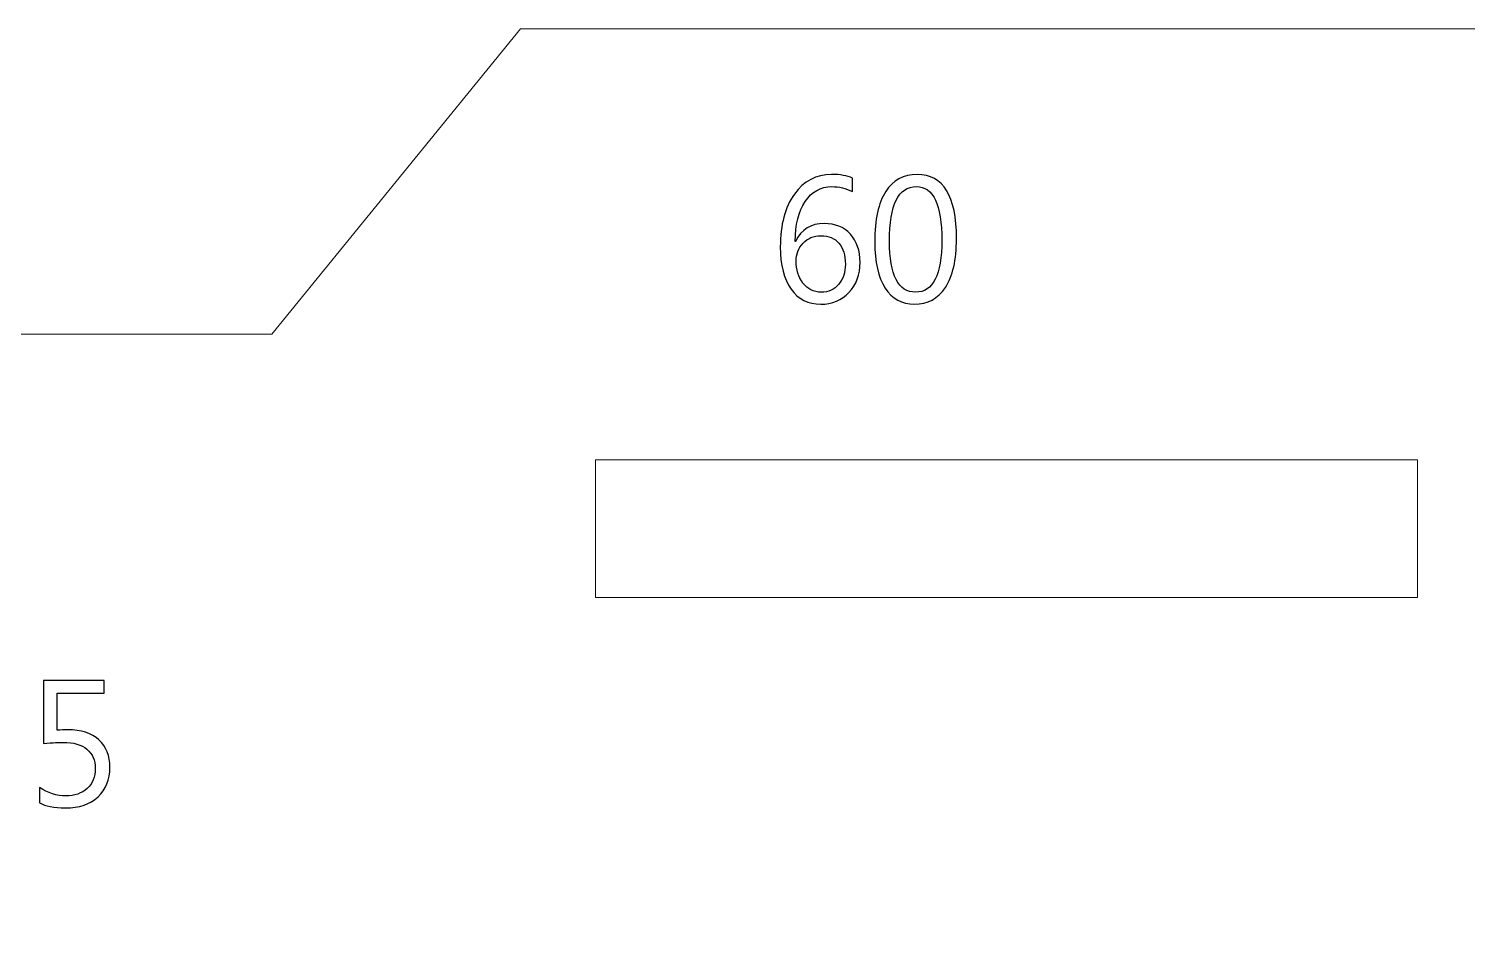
# Model space of a CAD drawing. Header units: centimetres. Extents: x -370 to 378, y -504 to 433.
# Drawn here: x -110.3 to -45.6, y 321.5 to 362.9 of the extents above; entities that cross this region are included whole.
import ezdxf

# ---------------------------------------------------------------- set-up
doc = ezdxf.new("R2010")
doc.units = ezdxf.units.CM
doc.header["$MEASUREMENT"] = 0
doc.layers.add('Camada 1', color=7, linetype='Continuous')
doc.layers.add('Camada 2', color=20, linetype='Continuous')

msp = doc.modelspace()

# ---------------------------------------------------------------- linework, layer by layer
at = {"layer": 'Camada 1', "lineweight": 9}
msp.add_lwpolyline([(-84.786, 337.283), (-47.784, 337.283), (-47.784, 343.484), (-84.786, 343.484), (-84.786, 337.283)], close=True, dxfattribs=at)
msp.add_open_spline([(216.721, 265.254), (216.721, 265.254), (230.116, 265.318), (230.116, 265.318), (230.116, 265.318), (230.116, 265.318), (230.103, 244.768), (230.103, 244.768), (230.103, 244.768), (230.103, 244.768), (236.36, 244.767), (236.36, 244.767), (236.36, 244.767), (236.36, 244.767), (236.371, 265.182), (236.371, 265.182), (236.371, 265.182), (236.371, 265.182), (256.209, 265.182), (256.209, 265.182), (256.209, 265.182), (256.209, 265.182), (256.209, 244.767), (256.209, 244.767), (256.209, 244.767), (256.209, 244.767), (262.443, 244.768), (262.443, 244.768), (262.443, 244.768), (262.443, 244.768), (262.445, 265.213), (262.445, 265.213), (262.445, 265.213), (262.445, 265.213), (282.346, 265.204), (282.346, 265.204), (282.346, 265.204), (282.346, 265.204), (282.296, 244.775), (282.296, 244.775), (282.296, 244.775), (282.296, 244.775), (288.629, 244.768), (288.629, 244.768), (288.629, 244.768), (288.629, 244.768), (288.652, 265.258), (288.652, 265.258), (288.652, 265.258), (288.652, 265.258), (308.479, 265.277), (308.479, 265.277), (308.479, 265.277), (308.479, 265.277), (308.479, 244.77), (308.479, 244.77), (308.479, 244.77), (308.479, 244.77), (314.689, 244.774), (314.689, 244.774), (314.689, 244.774), (314.689, 244.774), (314.79, 265.253), (314.79, 265.253), (314.79, 265.253), (314.79, 265.253), (334.828, 265.214), (334.828, 265.214), (334.828, 265.214), (334.828, 265.214), (334.892, 244.769), (334.892, 244.769), (334.892, 244.769), (334.892, 244.769), (341.063, 244.77), (341.063, 244.77), (341.063, 244.77), (341.063, 244.77), (341.094, 265.214), (341.094, 265.214), (341.094, 265.214), (341.094, 265.214), (366.922, 265.225), (366.922, 265.225), (366.922, 265.225), (366.922, 265.225), (366.966, 256.867), (366.966, 256.867), (366.966, 256.867), (366.966, 256.867), (360.754, 256.873), (360.754, 256.873), (360.754, 256.873), (360.754, 256.873), (360.754, 232.292), (360.754, 232.292), (360.754, 232.292), (360.754, 232.292), (366.964, 232.296), (366.964, 232.296), (366.964, 232.296), (366.964, 232.296), (366.963, 224.01), (366.963, 224.01), (366.963, 224.01), (366.963, 224.01), (210.199, 224.007), (210.199, 224.007), (210.199, 224.007), (210.199, 224.007), (210.193, 236.573), (210.193, 236.573), (210.193, 236.573), (210.193, 236.573), (189.145, 236.573), (189.145, 236.573), (189.145, 236.573), (185.916, 236.501), (184.439, 233.061), (184.413, 226.826), (184.413, 226.826), (184.673, 216.628), (178.684, 212.355), (173.821, 212.903), (173.821, 212.903), (173.821, 212.903), (176.697, 236.149), (176.697, 236.149), (176.697, 236.149), (176.697, 236.149), (170.539, 236.789), (170.539, 236.789), (170.539, 236.789), (170.539, 236.789), (168.49, 221.602), (168.49, 221.602), (168.49, 221.602), (168.49, 221.602), (4.291, 221.42), (4.291, 221.42), (4.291, 221.42), (4.291, 221.42), (4.288, 209.376), (4.288, 209.376), (4.288, 209.376), (4.288, 209.376), (-1.971, 209.374), (-1.971, 209.374), (-1.971, 209.374), (-1.971, 209.374), (-2.239, 168.069), (-2.239, 168.069), (-2.239, 168.069), (-2.239, 168.069), (-66.592, 160.863), (-66.592, 160.863), (-66.592, 160.863), (-66.592, 160.863), (-120.101, 160.892), (-120.101, 160.892), (-120.101, 160.892), (-122.907, 159.848), (-124.083, 157.497), (-123.291, 153.568), (-123.291, 153.568), (-123.291, 153.568), (-121.417, 147.705), (-121.417, 147.705), (-121.417, 147.705), (-119.664, 142.218), (-119.162, 139.073), (-123.559, 137.253), (-123.559, 137.253), (-123.559, 137.253), (-131.456, 134.303), (-131.456, 134.303), (-131.456, 134.303), (-142.328, 129.369), (-143.928, 118.845), (-139.185, 104.494), (-139.185, 104.494), (-136.723, 96.587), (-139.695, 91.079), (-144.309, 92.767), (-144.309, 92.767), (-144.309, 92.767), (-196.019, 110.18), (-196.019, 110.18), (-196.019, 110.18), (-194.826, 114.677), (-193.391, 119.174), (-191.716, 123.67), (-191.716, 123.67), (-191.716, 123.67), (-176.995, 117.362), (-176.995, 117.362), (-176.995, 117.362), (-176.995, 117.362), (-174.937, 123.295), (-174.937, 123.295), (-174.937, 123.295), (-174.937, 123.295), (-189.72, 129.603), (-189.72, 129.603), (-189.72, 129.603), (-187.47, 134.471), (-185.1, 139.218), (-182.609, 143.842), (-182.609, 143.842), (-182.609, 143.842), (-167.889, 135.786), (-167.889, 135.786), (-167.889, 135.786), (-167.889, 135.786), (-164.645, 141.095), (-164.645, 141.095), (-164.645, 141.095), (-164.645, 141.095), (-179.178, 149.214), (-179.178, 149.214), (-179.178, 149.214), (-176.797, 153.396), (-174.316, 157.382), (-171.694, 161.08), (-171.694, 161.08), (-171.694, 161.08), (-158.221, 152.024), (-158.221, 152.024), (-158.221, 152.024), (-158.221, 152.024), (-154.852, 157.145), (-154.852, 157.145), (-154.852, 157.145), (-154.852, 157.145), (-168.138, 166.201), (-168.138, 166.201), (-168.138, 166.201), (-165.271, 169.951), (-162.563, 173.777), (-160.029, 177.692), (-160.029, 177.692), (-160.029, 177.692), (-146.12, 169.011), (-146.12, 169.011), (-146.12, 169.011), (-146.12, 169.011), (-143.438, 174.444), (-143.438, 174.444), (-143.438, 174.444), (-143.438, 174.444), (-157.035, 183.25), (-157.035, 183.25), (-157.035, 183.25), (-151.695, 195.771), (-155.396, 206.053), (-170.299, 212.164), (-170.299, 212.164), (-196.331, 218.03), (-225.837, 215.086), (-252.767, 201.797), (-252.767, 201.797), (-272.125, 191.19), (-291.085, 177.8), (-311.371, 166), (-311.371, 166), (-321.658, 159.339), (-331.851, 153.367), (-342.736, 148.568), (-342.736, 148.568), (-346.86, 147.224), (-349.73, 146.708), (-351.28, 147.57), (-351.28, 147.57), (-360.973, 156.269), (-365.918, 177.156), (-365.135, 212.753), (-365.135, 212.753), (-363.041, 242.961), (-358.027, 262.687), (-349.489, 269.76), (-349.489, 269.76), (-341.694, 272.706), (-312.337, 273.158), (-268.236, 269.823), (-268.236, 269.823), (-238.219, 267.466), (-208.36, 264.64), (-178.599, 261.521), (-178.599, 261.521), (-161.15, 259.512), (-146.663, 274.84), (-133.661, 298.457), (-133.661, 298.457), (-137.932, 299.192), (-140.952, 302.511), (-141.329, 309.219), (-141.329, 309.219), (-141.246, 317.163), (-137.792, 321.124), (-131.21, 321.7), (-131.21, 321.7), (-128.465, 321.723), (-125.72, 321.692), (-122.976, 321.377), (-122.976, 321.377), (-119.251, 320.932), (-117.518, 322.574), (-117.641, 327.134), (-117.641, 327.134), (-117.641, 327.134), (-117.584, 336.153), (-117.584, 336.153), (-117.584, 336.153), (-117.584, 336.153), (-110.776, 336.152), (-110.776, 336.152), (-110.776, 336.152), (-110.776, 336.152), (-110.773, 349.137), (-110.773, 349.137), (-110.773, 349.137), (-110.773, 349.137), (-99.344, 349.13), (-99.344, 349.13), (-99.344, 349.13), (-99.344, 349.13), (-88.153, 362.878), (-88.153, 362.878), (-88.153, 362.878), (-88.153, 362.878), (-34.119, 362.869), (-34.119, 362.869), (-34.119, 362.869), (-34.119, 362.869), (-34.106, 340.512), (-34.106, 340.512), (-34.106, 340.512), (-34.106, 340.512), (-27.597, 340.514), (-27.597, 340.514), (-27.597, 340.514), (-27.597, 340.514), (-27.691, 325.715), (-27.691, 325.715), (-27.691, 325.715), (-27.873, 322.531), (-30.047, 321.13), (-33.358, 320.596), (-33.358, 320.596), (-33.358, 320.596), (-44.151, 320.594), (-44.151, 320.594), (-44.151, 320.594), (-44.151, 320.594), (-44.155, 311.191), (-44.155, 311.191), (-44.155, 311.191), (-44.155, 311.191), (-32.849, 311.191), (-32.849, 311.191), (-32.849, 311.191), (-18.571, 310.629), (-10.255, 308.442), (-6.272, 303.592), (-6.272, 303.592), (-3.714, 300.56), (-2.148, 297.196), (-2.032, 293.351), (-2.032, 293.351), (-2.032, 293.351), (-1.901, 274.856), (-1.901, 274.856), (-1.901, 274.856), (-1.901, 274.856), (4.408, 274.86), (4.408, 274.86), (4.408, 274.86), (4.408, 274.86), (4.426, 260.305), (4.426, 260.305), (4.426, 260.305), (4.426, 260.305), (175.044, 260.301), (175.044, 260.301), (175.044, 260.301), (175.044, 260.301), (175.017, 268.365), (175.017, 268.365), (175.017, 268.365), (179.182, 281.411), (183.274, 295.03), (187.51, 307.504), (187.51, 307.504), (189.372, 313.034), (192.544, 316.081), (197.008, 315.926), (197.008, 315.926), (202.874, 315.367), (206.189, 311.724), (207.985, 306.102), (207.985, 306.102), (211.365, 293.082), (213.787, 278.849), (216.721, 265.254)], degree=3, knots=[0, 0, 0, 0, 0.009804, 0.009804, 0.009804, 0.009804, 0.019608, 0.019608, 0.019608, 0.019608, 0.029412, 0.029412, 0.029412, 0.029412, 0.039216, 0.039216, 0.039216, 0.039216, 0.04902, 0.04902, 0.04902, 0.04902, 0.058824, 0.058824, 0.058824, 0.058824, 0.068627, 0.068627, 0.068627, 0.068627, 0.078431, 0.078431, 0.078431, 0.078431, 0.088235, 0.088235, 0.088235, 0.088235, 0.098039, 0.098039, 0.098039, 0.098039, 0.107843, 0.107843, 0.107843, 0.107843, 0.117647, 0.117647, 0.117647, 0.117647, 0.127451, 0.127451, 0.127451, 0.127451, 0.137255, 0.137255, 0.137255, 0.137255, 0.147059, 0.147059, 0.147059, 0.147059, 0.156863, 0.156863, 0.156863, 0.156863, 0.166667, 0.166667, 0.166667, 0.166667, 0.176471, 0.176471, 0.176471, 0.176471, 0.186275, 0.186275, 0.186275, 0.186275, 0.196078, 0.196078, 0.196078, 0.196078, 0.205882, 0.205882, 0.205882, 0.205882, 0.215686, 0.215686, 0.215686, 0.215686, 0.22549, 0.22549, 0.22549, 0.22549, 0.235294, 0.235294, 0.235294, 0.235294, 0.245098, 0.245098, 0.245098, 0.245098, 0.254902, 0.254902, 0.254902, 0.254902, 0.264706, 0.264706, 0.264706, 0.264706, 0.27451, 0.27451, 0.27451, 0.27451, 0.284314, 0.284314, 0.284314, 0.284314, 0.294118, 0.294118, 0.294118, 0.294118, 0.303922, 0.303922, 0.303922, 0.303922, 0.313725, 0.313725, 0.313725, 0.313726, 0.323529, 0.323529, 0.323529, 0.323529, 0.333333, 0.333333, 0.333333, 0.333333, 0.343137, 0.343137, 0.343137, 0.343137, 0.352941, 0.352941, 0.352941, 0.352941, 0.362745, 0.362745, 0.362745, 0.362745, 0.372549, 0.372549, 0.372549, 0.372549, 0.382353, 0.382353, 0.382353, 0.382353, 0.392157, 0.392157, 0.392157, 0.392157, 0.401961, 0.401961, 0.401961, 0.401961, 0.411765, 0.411765, 0.411765, 0.411765, 0.421569, 0.421569, 0.421569, 0.421569, 0.431373, 0.431373, 0.431373, 0.431373, 0.441176, 0.441176, 0.441176, 0.441176, 0.45098, 0.45098, 0.45098, 0.45098, 0.460784, 0.460784, 0.460784, 0.460784, 0.470588, 0.470588, 0.470588, 0.470588, 0.480392, 0.480392, 0.480392, 0.480392, 0.490196, 0.490196, 0.490196, 0.490196, 0.5, 0.5, 0.5, 0.5, 0.509804, 0.509804, 0.509804, 0.509804, 0.519608, 0.519608, 0.519608, 0.519608, 0.529412, 0.529412, 0.529412, 0.529412, 0.539216, 0.539216, 0.539216, 0.539216, 0.54902, 0.54902, 0.54902, 0.54902, 0.558824, 0.558824, 0.558824, 0.558824, 0.568627, 0.568627, 0.568627, 0.568627, 0.578431, 0.578431, 0.578431, 0.578431, 0.588235, 0.588235, 0.588235, 0.588235, 0.598039, 0.598039, 0.598039, 0.598039, 0.607843, 0.607843, 0.607843, 0.607843, 0.617647, 0.617647, 0.617647, 0.617647, 0.627451, 0.627451, 0.627451, 0.627451, 0.637255, 0.637255, 0.637255, 0.637255, 0.647059, 0.647059, 0.647059, 0.647059, 0.656863, 0.656863, 0.656863, 0.656863, 0.666667, 0.666667, 0.666667, 0.666667, 0.676471, 0.676471, 0.676471, 0.676471, 0.686275, 0.686275, 0.686275, 0.686275, 0.696078, 0.696078, 0.696078, 0.696078, 0.705882, 0.705882, 0.705882, 0.705882, 0.715686, 0.715686, 0.715686, 0.715686, 0.72549, 0.72549, 0.72549, 0.72549, 0.735294, 0.735294, 0.735294, 0.735294, 0.745098, 0.745098, 0.745098, 0.745098, 0.754902, 0.754902, 0.754902, 0.754902, 0.764706, 0.764706, 0.764706, 0.764706, 0.77451, 0.77451, 0.77451, 0.77451, 0.784314, 0.784314, 0.784314, 0.784314, 0.794118, 0.794118, 0.794118, 0.794118, 0.803922, 0.803922, 0.803922, 0.803922, 0.813725, 0.813725, 0.813725, 0.813726, 0.823529, 0.823529, 0.823529, 0.823529, 0.833333, 0.833333, 0.833333, 0.833333, 0.843137, 0.843137, 0.843137, 0.843137, 0.852941, 0.852941, 0.852941, 0.852941, 0.862745, 0.862745, 0.862745, 0.862745, 0.872549, 0.872549, 0.872549, 0.872549, 0.882353, 0.882353, 0.882353, 0.882353, 0.892157, 0.892157, 0.892157, 0.892157, 0.901961, 0.901961, 0.901961, 0.901961, 0.911765, 0.911765, 0.911765, 0.911765, 0.921569, 0.921569, 0.921569, 0.921569, 0.931373, 0.931373, 0.931373, 0.931373, 0.941176, 0.941176, 0.941176, 0.941176, 0.95098, 0.95098, 0.95098, 0.95098, 0.960784, 0.960784, 0.960784, 0.960784, 0.970588, 0.970588, 0.970588, 0.970588, 0.980392, 0.980392, 0.980392, 0.980392, 1, 1, 1, 1], dxfattribs=at)
at = {"layer": 'Camada 2'}
for points, knots in [([(-73.221, 356.162), (-73.221, 356.162), (-73.221, 355.55), (-73.221, 355.55), (-73.221, 355.55), (-73.512, 355.699), (-73.819, 355.775), (-74.141, 355.775), (-74.141, 355.775), (-74.642, 355.775), (-75.042, 355.551), (-75.343, 355.105), (-75.343, 355.105), (-75.643, 354.659), (-75.793, 354.061), (-75.793, 353.312), (-75.793, 353.312), (-75.793, 353.312), (-75.777, 353.312), (-75.777, 353.312), (-75.777, 353.312), (-75.515, 353.846), (-75.085, 354.113), (-74.487, 354.113), (-74.487, 354.113), (-73.994, 354.113), (-73.603, 353.955), (-73.311, 353.639), (-73.311, 353.639), (-73.019, 353.322), (-72.874, 352.898), (-72.874, 352.367), (-72.874, 352.367), (-72.874, 351.813), (-73.041, 351.36), (-73.374, 351.01), (-73.374, 351.01), (-73.707, 350.659), (-74.131, 350.484), (-74.644, 350.484), (-74.644, 350.484), (-75.211, 350.484), (-75.656, 350.71), (-75.979, 351.162), (-75.979, 351.162), (-76.301, 351.613), (-76.463, 352.248), (-76.463, 353.065), (-76.463, 353.065), (-76.463, 354.055), (-76.252, 354.846), (-75.83, 355.436), (-75.83, 355.436), (-75.408, 356.027), (-74.85, 356.323), (-74.157, 356.323), (-74.157, 356.323), (-73.764, 356.323), (-73.452, 356.269), (-73.221, 356.162)], [0, 0, 0, 0, 0.0625, 0.0625, 0.0625, 0.0625, 0.125, 0.125, 0.125, 0.125, 0.1875, 0.1875, 0.1875, 0.1875, 0.25, 0.25, 0.25, 0.25, 0.3125, 0.3125, 0.3125, 0.3125, 0.375, 0.375, 0.375, 0.375, 0.4375, 0.4375, 0.4375, 0.4375, 0.5, 0.5, 0.5, 0.5, 0.5625, 0.5625, 0.5625, 0.5625, 0.625, 0.625, 0.625, 0.625, 0.6875, 0.6875, 0.6875, 0.6875, 0.75, 0.75, 0.75, 0.75, 0.8125, 0.8125, 0.8125, 0.8125, 0.875, 0.875, 0.875, 0.875, 1, 1, 1, 1]), ([(-70.433, 350.484), (-70.992, 350.484), (-71.429, 350.725), (-71.742, 351.205), (-71.742, 351.205), (-72.055, 351.686), (-72.213, 352.381), (-72.213, 353.289), (-72.213, 353.289), (-72.213, 354.288), (-72.049, 355.042), (-71.722, 355.554), (-71.722, 355.554), (-71.395, 356.066), (-70.924, 356.323), (-70.307, 356.323), (-70.307, 356.323), (-69.125, 356.323), (-68.535, 355.358), (-68.535, 353.428), (-68.535, 353.428), (-68.535, 352.471), (-68.702, 351.742), (-69.035, 351.238), (-69.035, 351.238), (-69.368, 350.735), (-69.835, 350.484), (-70.433, 350.484)], [0, 0, 0, 0, 0.125, 0.125, 0.125, 0.125, 0.25, 0.25, 0.25, 0.25, 0.375, 0.375, 0.375, 0.375, 0.5, 0.5, 0.5, 0.5, 0.625, 0.625, 0.625, 0.625, 0.75, 0.75, 0.75, 0.75, 1, 1, 1, 1]), ([(-70.343, 355.775), (-71.148, 355.775), (-71.551, 354.956), (-71.551, 353.319), (-71.551, 353.319), (-71.551, 351.789), (-71.156, 351.024), (-70.366, 351.024), (-70.366, 351.024), (-69.586, 351.024), (-69.196, 351.803), (-69.196, 353.358), (-69.196, 353.358), (-69.196, 354.97), (-69.578, 355.775), (-70.343, 355.775)], [0, 0, 0, 0, 0.2, 0.2, 0.2, 0.2, 0.4, 0.4, 0.4, 0.4, 0.6, 0.6, 0.6, 0.6, 1, 1, 1, 1]), ([(-74.631, 353.565), (-74.964, 353.565), (-75.234, 353.452), (-75.441, 353.226), (-75.441, 353.226), (-75.649, 352.999), (-75.753, 352.733), (-75.753, 352.425), (-75.753, 352.425), (-75.753, 352.038), (-75.649, 351.709), (-75.444, 351.434), (-75.444, 351.434), (-75.238, 351.162), (-74.964, 351.024), (-74.623, 351.024), (-74.623, 351.024), (-74.297, 351.024), (-74.034, 351.144), (-73.835, 351.382), (-73.835, 351.382), (-73.635, 351.62), (-73.535, 351.921), (-73.535, 352.287), (-73.535, 352.287), (-73.535, 352.687), (-73.631, 352.999), (-73.823, 353.226), (-73.823, 353.226), (-74.015, 353.452), (-74.284, 353.565), (-74.631, 353.565)], [0, 0, 0, 0, 0.111111, 0.111111, 0.111111, 0.111111, 0.222222, 0.222222, 0.222222, 0.222222, 0.333333, 0.333333, 0.333333, 0.333333, 0.444444, 0.444444, 0.444444, 0.444444, 0.555556, 0.555556, 0.555556, 0.555556, 0.666667, 0.666667, 0.666667, 0.666667, 0.777778, 0.777778, 0.777778, 0.777778, 1, 1, 1, 1]), ([(-109.797, 328.049), (-109.797, 328.049), (-109.797, 328.734), (-109.797, 328.734), (-109.797, 328.734), (-109.411, 328.481), (-109.018, 328.355), (-108.619, 328.355), (-108.619, 328.355), (-108.22, 328.355), (-107.899, 328.468), (-107.654, 328.694), (-107.654, 328.694), (-107.411, 328.918), (-107.288, 329.218), (-107.288, 329.59), (-107.288, 329.59), (-107.288, 329.96), (-107.414, 330.249), (-107.662, 330.456), (-107.662, 330.456), (-107.912, 330.663), (-108.268, 330.766), (-108.733, 330.766), (-108.733, 330.766), (-108.891, 330.766), (-109.186, 330.75), (-109.619, 330.719), (-109.619, 330.719), (-109.619, 330.719), (-109.619, 333.557), (-109.619, 333.557), (-109.619, 333.557), (-109.619, 333.557), (-106.885, 333.557), (-106.885, 333.557), (-106.885, 333.557), (-106.885, 333.557), (-106.885, 332.976), (-106.885, 332.976), (-106.885, 332.976), (-106.885, 332.976), (-109.006, 332.976), (-109.006, 332.976), (-109.006, 332.976), (-109.006, 332.976), (-109.006, 331.315), (-109.006, 331.315), (-109.006, 331.315), (-108.833, 331.325), (-108.673, 331.331), (-108.525, 331.331), (-108.525, 331.331), (-107.922, 331.331), (-107.454, 331.179), (-107.123, 330.877), (-107.123, 330.877), (-106.793, 330.574), (-106.627, 330.159), (-106.627, 329.632), (-106.627, 329.632), (-106.627, 329.086), (-106.805, 328.647), (-107.161, 328.315), (-107.161, 328.315), (-107.517, 327.981), (-108.006, 327.815), (-108.626, 327.815), (-108.626, 327.815), (-109.149, 327.815), (-109.539, 327.893), (-109.797, 328.049)], [0, 0, 0, 0, 0.052632, 0.052632, 0.052632, 0.052632, 0.105263, 0.105263, 0.105263, 0.105263, 0.157895, 0.157895, 0.157895, 0.157895, 0.210526, 0.210526, 0.210526, 0.210526, 0.263158, 0.263158, 0.263158, 0.263158, 0.315789, 0.315789, 0.315789, 0.315789, 0.368421, 0.368421, 0.368421, 0.368421, 0.421053, 0.421053, 0.421053, 0.421053, 0.473684, 0.473684, 0.473684, 0.473684, 0.526316, 0.526316, 0.526316, 0.526316, 0.578947, 0.578947, 0.578947, 0.578947, 0.631579, 0.631579, 0.631579, 0.631579, 0.684211, 0.684211, 0.684211, 0.684211, 0.736842, 0.736842, 0.736842, 0.736842, 0.789474, 0.789474, 0.789474, 0.789474, 0.842105, 0.842105, 0.842105, 0.842105, 0.894737, 0.894737, 0.894737, 0.894737, 1, 1, 1, 1])]:
    msp.add_open_spline(points, degree=3, knots=knots, dxfattribs=at)
at = {"layer": 'Camada 2', "lineweight": 9}
for points, knots in [([(-73.221, 356.162), (-73.221, 356.162), (-73.221, 355.55), (-73.221, 355.55), (-73.221, 355.55), (-73.512, 355.699), (-73.819, 355.775), (-74.141, 355.775), (-74.141, 355.775), (-74.642, 355.775), (-75.042, 355.551), (-75.343, 355.105), (-75.343, 355.105), (-75.643, 354.659), (-75.793, 354.061), (-75.793, 353.312), (-75.793, 353.312), (-75.793, 353.312), (-75.777, 353.312), (-75.777, 353.312), (-75.777, 353.312), (-75.515, 353.846), (-75.085, 354.113), (-74.487, 354.113), (-74.487, 354.113), (-73.994, 354.113), (-73.603, 353.955), (-73.311, 353.639), (-73.311, 353.639), (-73.019, 353.322), (-72.874, 352.898), (-72.874, 352.367), (-72.874, 352.367), (-72.874, 351.813), (-73.041, 351.36), (-73.374, 351.01), (-73.374, 351.01), (-73.707, 350.659), (-74.131, 350.484), (-74.644, 350.484), (-74.644, 350.484), (-75.211, 350.484), (-75.656, 350.71), (-75.979, 351.162), (-75.979, 351.162), (-76.301, 351.613), (-76.463, 352.248), (-76.463, 353.065), (-76.463, 353.065), (-76.463, 354.055), (-76.252, 354.846), (-75.83, 355.436), (-75.83, 355.436), (-75.408, 356.027), (-74.85, 356.323), (-74.157, 356.323), (-74.157, 356.323), (-73.764, 356.323), (-73.452, 356.269), (-73.221, 356.162)], [0, 0, 0, 0, 0.0625, 0.0625, 0.0625, 0.0625, 0.125, 0.125, 0.125, 0.125, 0.1875, 0.1875, 0.1875, 0.1875, 0.25, 0.25, 0.25, 0.25, 0.3125, 0.3125, 0.3125, 0.3125, 0.375, 0.375, 0.375, 0.375, 0.4375, 0.4375, 0.4375, 0.4375, 0.5, 0.5, 0.5, 0.5, 0.5625, 0.5625, 0.5625, 0.5625, 0.625, 0.625, 0.625, 0.625, 0.6875, 0.6875, 0.6875, 0.6875, 0.75, 0.75, 0.75, 0.75, 0.8125, 0.8125, 0.8125, 0.8125, 0.875, 0.875, 0.875, 0.875, 1, 1, 1, 1]), ([(-70.433, 350.484), (-70.992, 350.484), (-71.429, 350.725), (-71.742, 351.205), (-71.742, 351.205), (-72.055, 351.686), (-72.213, 352.381), (-72.213, 353.289), (-72.213, 353.289), (-72.213, 354.288), (-72.049, 355.042), (-71.722, 355.554), (-71.722, 355.554), (-71.395, 356.066), (-70.924, 356.323), (-70.307, 356.323), (-70.307, 356.323), (-69.125, 356.323), (-68.535, 355.358), (-68.535, 353.428), (-68.535, 353.428), (-68.535, 352.471), (-68.702, 351.742), (-69.035, 351.238), (-69.035, 351.238), (-69.368, 350.735), (-69.835, 350.484), (-70.433, 350.484)], [0, 0, 0, 0, 0.125, 0.125, 0.125, 0.125, 0.25, 0.25, 0.25, 0.25, 0.375, 0.375, 0.375, 0.375, 0.5, 0.5, 0.5, 0.5, 0.625, 0.625, 0.625, 0.625, 0.75, 0.75, 0.75, 0.75, 1, 1, 1, 1]), ([(-70.343, 355.775), (-71.148, 355.775), (-71.551, 354.956), (-71.551, 353.319), (-71.551, 353.319), (-71.551, 351.789), (-71.156, 351.024), (-70.366, 351.024), (-70.366, 351.024), (-69.586, 351.024), (-69.196, 351.803), (-69.196, 353.358), (-69.196, 353.358), (-69.196, 354.97), (-69.578, 355.775), (-70.343, 355.775)], [0, 0, 0, 0, 0.2, 0.2, 0.2, 0.2, 0.4, 0.4, 0.4, 0.4, 0.6, 0.6, 0.6, 0.6, 1, 1, 1, 1]), ([(-74.631, 353.565), (-74.964, 353.565), (-75.234, 353.452), (-75.441, 353.226), (-75.441, 353.226), (-75.649, 352.999), (-75.753, 352.733), (-75.753, 352.425), (-75.753, 352.425), (-75.753, 352.038), (-75.649, 351.709), (-75.444, 351.434), (-75.444, 351.434), (-75.238, 351.162), (-74.964, 351.024), (-74.623, 351.024), (-74.623, 351.024), (-74.297, 351.024), (-74.034, 351.144), (-73.835, 351.382), (-73.835, 351.382), (-73.635, 351.62), (-73.535, 351.921), (-73.535, 352.287), (-73.535, 352.287), (-73.535, 352.687), (-73.631, 352.999), (-73.823, 353.226), (-73.823, 353.226), (-74.015, 353.452), (-74.284, 353.565), (-74.631, 353.565)], [0, 0, 0, 0, 0.111111, 0.111111, 0.111111, 0.111111, 0.222222, 0.222222, 0.222222, 0.222222, 0.333333, 0.333333, 0.333333, 0.333333, 0.444444, 0.444444, 0.444444, 0.444444, 0.555556, 0.555556, 0.555556, 0.555556, 0.666667, 0.666667, 0.666667, 0.666667, 0.777778, 0.777778, 0.777778, 0.777778, 1, 1, 1, 1]), ([(-109.797, 328.049), (-109.797, 328.049), (-109.797, 328.734), (-109.797, 328.734), (-109.797, 328.734), (-109.411, 328.481), (-109.018, 328.355), (-108.619, 328.355), (-108.619, 328.355), (-108.22, 328.355), (-107.899, 328.468), (-107.654, 328.694), (-107.654, 328.694), (-107.411, 328.918), (-107.288, 329.218), (-107.288, 329.59), (-107.288, 329.59), (-107.288, 329.96), (-107.414, 330.249), (-107.662, 330.456), (-107.662, 330.456), (-107.912, 330.663), (-108.268, 330.766), (-108.733, 330.766), (-108.733, 330.766), (-108.891, 330.766), (-109.186, 330.75), (-109.619, 330.719), (-109.619, 330.719), (-109.619, 330.719), (-109.619, 333.557), (-109.619, 333.557), (-109.619, 333.557), (-109.619, 333.557), (-106.885, 333.557), (-106.885, 333.557), (-106.885, 333.557), (-106.885, 333.557), (-106.885, 332.976), (-106.885, 332.976), (-106.885, 332.976), (-106.885, 332.976), (-109.006, 332.976), (-109.006, 332.976), (-109.006, 332.976), (-109.006, 332.976), (-109.006, 331.315), (-109.006, 331.315), (-109.006, 331.315), (-108.833, 331.325), (-108.673, 331.331), (-108.525, 331.331), (-108.525, 331.331), (-107.922, 331.331), (-107.454, 331.179), (-107.123, 330.877), (-107.123, 330.877), (-106.793, 330.574), (-106.627, 330.159), (-106.627, 329.632), (-106.627, 329.632), (-106.627, 329.086), (-106.805, 328.647), (-107.161, 328.315), (-107.161, 328.315), (-107.517, 327.981), (-108.006, 327.815), (-108.626, 327.815), (-108.626, 327.815), (-109.149, 327.815), (-109.539, 327.893), (-109.797, 328.049)], [0, 0, 0, 0, 0.052632, 0.052632, 0.052632, 0.052632, 0.105263, 0.105263, 0.105263, 0.105263, 0.157895, 0.157895, 0.157895, 0.157895, 0.210526, 0.210526, 0.210526, 0.210526, 0.263158, 0.263158, 0.263158, 0.263158, 0.315789, 0.315789, 0.315789, 0.315789, 0.368421, 0.368421, 0.368421, 0.368421, 0.421053, 0.421053, 0.421053, 0.421053, 0.473684, 0.473684, 0.473684, 0.473684, 0.526316, 0.526316, 0.526316, 0.526316, 0.578947, 0.578947, 0.578947, 0.578947, 0.631579, 0.631579, 0.631579, 0.631579, 0.684211, 0.684211, 0.684211, 0.684211, 0.736842, 0.736842, 0.736842, 0.736842, 0.789474, 0.789474, 0.789474, 0.789474, 0.842105, 0.842105, 0.842105, 0.842105, 0.894737, 0.894737, 0.894737, 0.894737, 1, 1, 1, 1])]:
    msp.add_open_spline(points, degree=3, knots=knots, dxfattribs=at)

doc.saveas('drawing.dxf')
